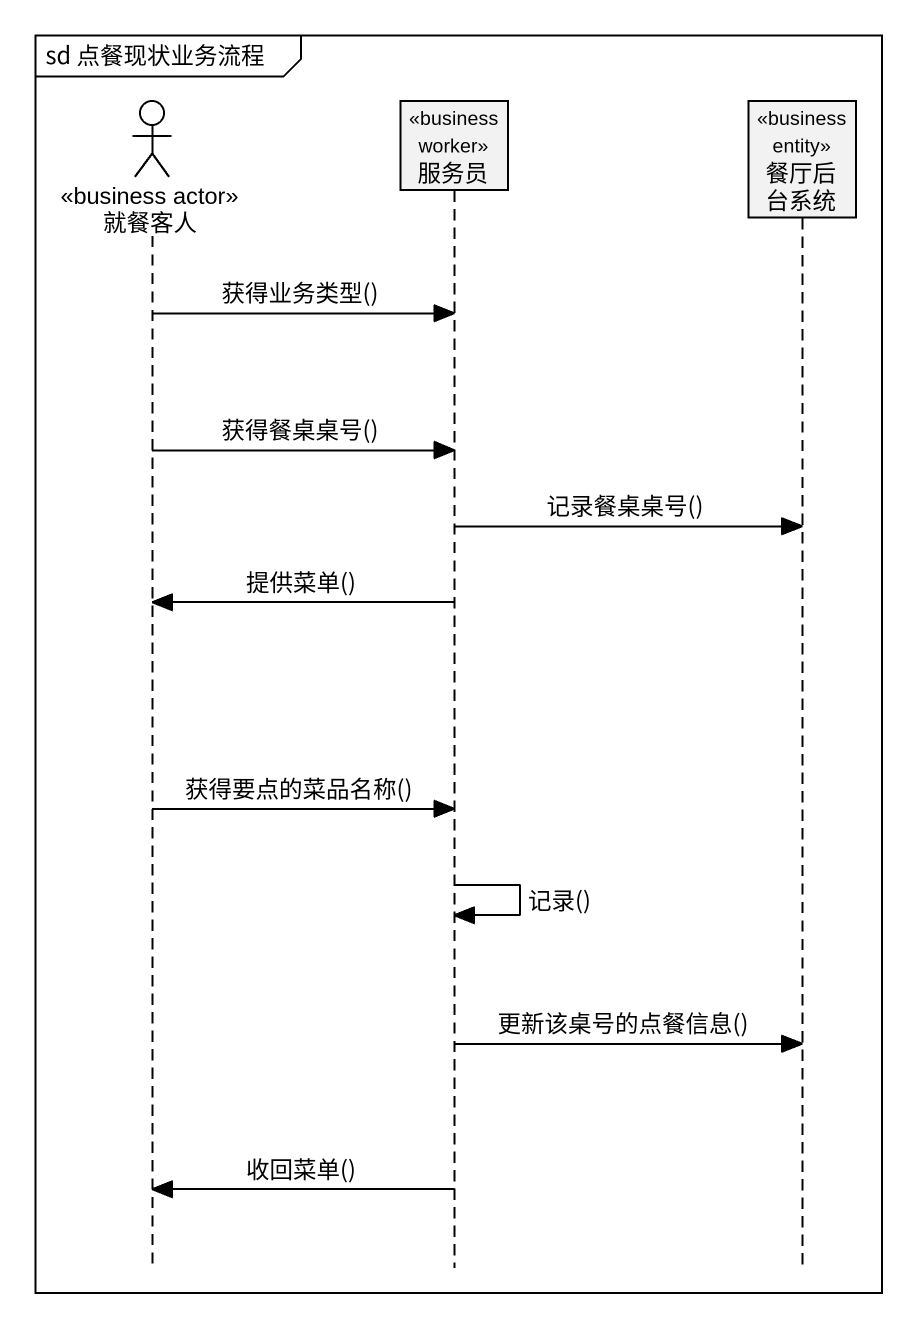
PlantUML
@startuml
mainframe sd 点餐现状业务流程
hide footbox
actor 就餐客人 <<business actor>>
participant 服务员 <<business worker>>
participant 餐厅后台系统 <<business entity>>

就餐客人 -> 服务员 : 获得业务类型()
就餐客人 -> 服务员 : 获得餐桌桌号()
服务员 -> 餐厅后台系统 : 记录餐桌桌号()
服务员 -> 就餐客人 : 提供菜单()
就餐客人 -> 服务员 : 获得要点的菜品名称()
服务员 -> 服务员 : 记录()
服务员 -> 餐厅后台系统 : 更新该桌号的点餐信息()
服务员 -> 就餐客人 : 收回菜单()
@enduml
